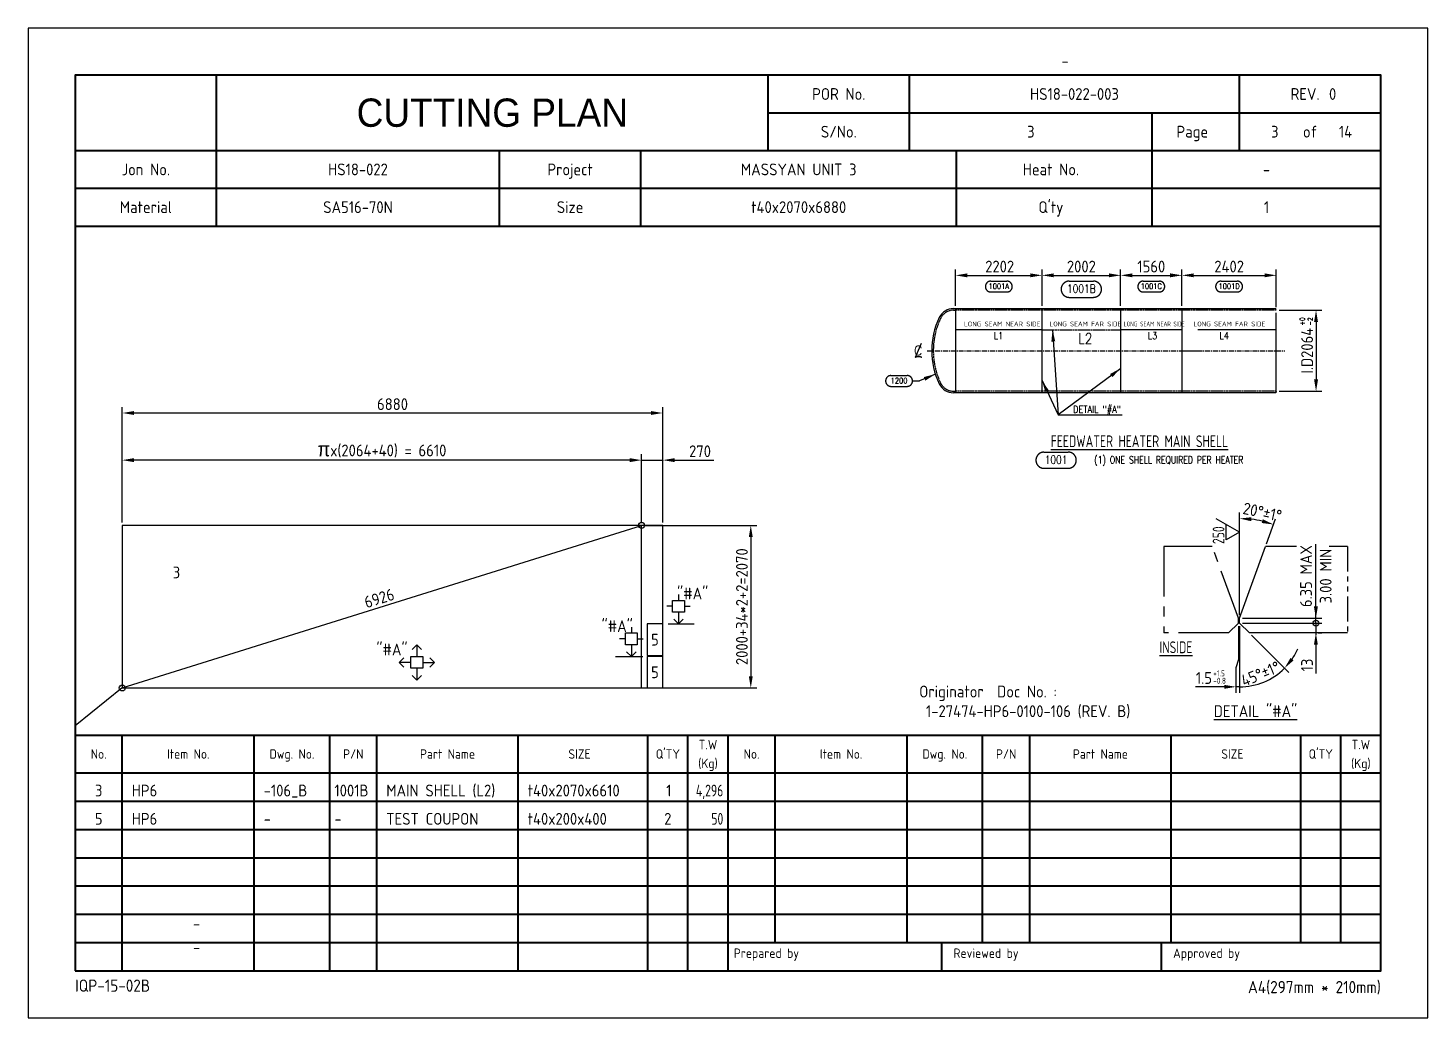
# Model space of a CAD drawing. Header units: millimetres. Extents: x -47360 to 661737, y -45870 to 354580.
# Drawn here: x 40000 to 57820, y 40000 to 52600 of the extents above; entities that cross this region are included whole.
import ezdxf
from ezdxf.enums import TextEntityAlignment as Align

# ---------------------------------------------------------------- set-up
doc = ezdxf.new("R2010")
doc.units = ezdxf.units.MM
doc.header["$LTSCALE"] = 10
for name, pattern in [('CENTER', [2, 1.25, -0.25, 0.25, -0.25]), ('CONT', [1, 1, 0]), ('DASHED', [0.75, 0.5, -0.25]), ('PHANTOM', [63.5, 31.75, -6.35, 6.35, -6.35, 6.35, -6.35])]:
    doc.linetypes.add(name, pattern=pattern)
for name, color, linetype in [('03_1  040x6609.91094315293x2070', 7, 'Continuous'), ('05_8  040x400x200', 7, 'Continuous'), ('11', 2, 'Continuous'), ('12', 1, 'CENTER'), ('13', 4, 'PHANTOM'), ('14', 3, 'DASHED'), ('15', 7, 'Continuous'), ('GEN-ANN', 7, 'CONT'), ('GEN-TXT', 7, 'CONT'), ('N03_1  040x6880x2070', 7, 'Continuous'), ('T', 2, 'Continuous')]:
    doc.layers.add(name, color=color, linetype=linetype)
doc.layers.add('PAGE', color=9, linetype='Continuous', plot=False)
doc.layers.add('TITLE', color=15, linetype='Continuous', lineweight=40)
doc.styles.add('FRACTION', font='romans.shx', dxfattribs={"bigfont": 'FRACTION.shx'})
doc.styles.add('SIMPLEX', font='romans.shx', dxfattribs={"width": 0.8})
doc.styles.get("Standard").update_dxf_attribs({"font": 'isocp2.shx', "bigfont": 'whgtxt.shx'})
doc.dimstyles.new('ISO-25', dxfattribs={"dimscale": 60, "dimtxt": 2.5, "dimasz": 2.5, "dimexe": 1.25, "dimexo": 0.625, "dimtad": 1, "dimdec": 0, "dimdsep": 46, "dimtxsty": 'Standard', "dimcen": 2.5, "dimclrt": 2, "dimadec": 0, "dimazin": 0, "dimtfac": 1, "dimtdec": 0, "dimtmove": 0, "dimatfit": 3, "dimfxl": 1, "dimarcsym": 0})
doc.dimstyles.new('ISO-25 x2', dxfattribs={"dimscale": 60, "dimtxt": 2.5, "dimasz": 2.5, "dimexe": 1.25, "dimexo": 0.625, "dimtad": 1, "dimdec": 0, "dimlfac": 2, "dimdsep": 46, "dimtxsty": 'Standard', "dimcen": 2.5, "dimclrt": 2, "dimadec": 0, "dimazin": 0, "dimtfac": 1, "dimtdec": 0, "dimtmove": 0, "dimatfit": 3, "dimfxl": 1, "dimarcsym": 0})

# ---------------------------------------------------------------- blocks, each defined once
blk = doc.blocks.new('CP00')
at = {"layer": 'PAGE'}
blk.add_line((20, 70), (10, 62), dxfattribs=at)
blk.add_lwpolyline([(0, 0), (297, 0), (297, 210), (0, 210)], close=True, dxfattribs=at)
at = {"layer": 'TITLE'}
for p, q in [((40, 184), (40, 200)), ((157, 184), (157, 200)), ((10, 184), (287, 184)), ((10, 168), (287, 168)), ((10, 60), (287, 60)), ((148.5, 16), (287, 16))]:
    blk.add_line(p, q, dxfattribs=at)
at = {"layer": 'TITLE', "color": 8}
for p, q in [((187, 184), (187, 200)), ((257, 184), (257, 192)), ((40, 168), (40, 184)), ((130, 168), (130, 184)), ((238.5, 168), (238.5, 184)), ((10, 176), (287, 176)), ((20, 10), (20, 60)), ((48, 10), (48, 60)), ((64, 10), (64, 60)), ((74, 10), (74, 60)), ((104, 10), (104, 60)), ((131.5, 10), (131.5, 60)), ((140, 10), (140, 60)), ((158.5, 16), (158.5, 60)), ((186.5, 16), (186.5, 60)), ((202.5, 16), (202.5, 60)), ((212.5, 16), (212.5, 60)), ((242.5, 16), (242.5, 60)), ((270, 16), (270, 60)), ((278.5, 16), (278.5, 60)), ((10, 52), (287, 52)), ((10, 46), (287, 46)), ((10, 40), (287, 40)), ((10, 34), (287, 34)), ((10, 28), (287, 28)), ((10, 22), (287, 22)), ((10, 16), (148.5, 16)), ((193.8, 16), (193.8, 10)), ((240.4, 16), (240.4, 10))]:
    blk.add_line(p, q, dxfattribs=at)
at = {"layer": 'TITLE', "color": 9}
for p, q in [((257, 192), (257, 200)), ((157, 192), (287, 192)), ((238.5, 184), (238.5, 192)), ((100, 168), (100, 184)), ((197, 168), (197, 184)), ((148.5, 10), (148.5, 60))]:
    blk.add_line(p, q, dxfattribs=at)
at = {"layer": 'TITLE', "color": 15}
blk.add_lwpolyline([(10, 10), (287, 10), (287, 200), (10, 200)], close=True, dxfattribs=at)
at = {"layer": 'PAGE', "color": 2}
blk.add_attdef('ATT_NESTINGPLANNO', text='', height=2.5, dxfattribs=at).set_placement((220, 203), align=Align.MIDDLE_CENTER)
for tag, p in [('ATT_OWNERITEMNO', (35, 7.09)), ('ATT_PARTNAME', (35, 2.09))]:
    blk.add_attdef(tag, text='', height=2.5, dxfattribs=at).set_placement(p, align=Align.MIDDLE_LEFT)
at = {"layer": 'TITLE', "color": 2}
for s, height, p in [('POR No.', 2.5, (172, 196)), ('S/No.', 2.5, (172, 188)), ('Page', 2.5, (247, 188)), ('of', 2.5, (272, 188)), ('Jon No.', 2.5, (25, 180)), ('Project', 2.5, (115, 180)), ('Heat No.', 2.5, (217, 180)), ('-', 2.5, (262.75, 180)), ('Material', 2.5, (25, 172)), ('Size', 2.5, (115, 172)), ("Q'ty", 2.5, (217, 172)), ('No.', 2, (15, 56)), ('Item No.', 2, (34, 56)), ('Dwg. No.', 2, (56, 56)), ('P/N', 2, (69, 56)), ('Part Name', 2, (89, 56)), ('SIZE', 2, (117, 56)), ("Q'TY", 2, (135.75, 56)), ('T.W', 2, (144.25, 58)), ('No.', 2, (153.5, 56)), ('Item No.', 2, (172.5, 56)), ('Dwg. No.', 2, (194.5, 56)), ('P/N', 2, (207.5, 56)), ('Part Name', 2, (227.5, 56)), ('SIZE', 2, (255.5, 56)), ("Q'TY", 2, (274.25, 56)), ('T.W', 2, (282.75, 58)), ('(Kg)', 2, (144.25, 54)), ('(Kg)', 2, (282.75, 54))]:
    blk.add_text(s, height=height, dxfattribs=at).set_placement(p, align=Align.MIDDLE_CENTER)
blk.add_text('REV.', height=2.5, dxfattribs=at).set_placement((274, 196), align=Align.MIDDLE_RIGHT)
blk.add_text('0', height=2.5, dxfattribs=at).set_placement((276, 196), align=Align.MIDDLE_LEFT)
for s, height, p in [('Prepared by', 2, (149.73, 12.75)), ('Reviewed by', 2, (196.33, 12.75)), ('Approved by', 2, (242.93, 12.75)), ('IQP-15-02B', 2.594, (10, 5.57))]:
    blk.add_text(s, height=height, dxfattribs=at).set_placement(p)
blk.add_text('A4(297mm * 210mm)', height=2.5936, dxfattribs=at).set_placement((287, 5.26), align=Align.RIGHT)
at = {"layer": 'TITLE', "color": 3, "insert": (98.5, 192), "char_height": 6, "width": 59.896, "attachment_point": 5}
blk.add_mtext('{\\fHYHeadLine-Medium|b0|i0|c129|p18;CUTTING PLAN}', dxfattribs=at)
at = {"layer": 'TITLE', "color": 2}
for tag, height, p in [('ATT_PORNO', 2.5, (222, 196)), ('ATT_CUTTINGPLANNO', 2.5, (212.75, 188)), ('ATT_PAGENO', 2.5, (264.5, 188)), ('ATT_PAGESUBTOTAL', 2.5, (279.5, 188)), ('ATT_WONO', 2.5, (70, 180)), ('ATT_PROJECT', 2.5, (163.5, 180)), ('ATT_PORWEIGHT', 2, (278.5, 89)), ('ATT_NETWEIGHT', 2, (278.5, 83)), ('ATT_SAVEWEIGHT', 2, (278.5, 77)), ('ATT_SCRAPWEIGHT', 2, (278.5, 71)), ('ATT_CUTTING', 2, (278.5, 65))]:
    blk.add_attdef(tag, text='', height=height, dxfattribs=at).set_placement(p, align=Align.MIDDLE_CENTER)
at = {"layer": 'TITLE', "color": 3}
for tag, p in [('ATT_MATERIAL', (70, 172)), ('ATT_SIZE', (163.5, 172)), ('ATT_QTY', (262.75, 172))]:
    blk.add_attdef(tag, text='', height=2.5, dxfattribs=at).set_placement(p, align=Align.MIDDLE_CENTER)
blk = doc.blocks.new('*D100')
at = {"color": 0, "lineweight": -2, "transparency": 16777216}
for p, q in [((41200, 46307), (41200, 47175)), ((47660, 47100), (41350, 47100)), ((47810, 46307), (47810, 47175))]:
    blk.add_line(p, q, dxfattribs=at)
at = {"color": 0, "transparency": 16777216}
for points in [[(41350, 47125), (41350, 47075), (41200, 47100)], [(47660, 47125), (47660, 47075), (47810, 47100)]]:
    blk.add_solid(points, dxfattribs=at)
at = {"layer": 'Defpoints', "color": 0, "transparency": 16777216}
for p in [(41200, 47100), (41200, 46270), (47810, 46270)]:
    blk.add_point(p, dxfattribs=at)
at = {"color": 2, "transparency": 16777216, "insert": (44505, 47231), "char_height": 150, "attachment_point": 5}
blk.add_mtext('{\\fGulim|b0|i0|c129|p50;\\H1.2x;π\\Fisocp2,whgtxt|c129;\\H0.83333x;x(2064+40) = 6610}', dxfattribs=at)
blk = doc.blocks.new('*D101')
at = {"color": 0, "lineweight": -2, "transparency": 16777216}
for p, q in [((47660, 47100), (47510, 47100)), ((47810, 46307), (47810, 47175)), ((47810, 47100), (48080, 47100)), ((48080, 46307), (48080, 47175)), ((48230, 47100), (48729, 47100))]:
    blk.add_line(p, q, dxfattribs=at)
at = {"color": 0, "transparency": 16777216}
for points in [[(47660, 47125), (47660, 47075), (47810, 47100)], [(48230, 47125), (48230, 47075), (48080, 47100)]]:
    blk.add_solid(points, dxfattribs=at)
at = {"layer": 'Defpoints', "color": 0, "transparency": 16777216}
for p in [(48080, 47100), (47810, 46270), (48080, 46270)]:
    blk.add_point(p, dxfattribs=at)
at = {"color": 2, "transparency": 16777216, "insert": (48554, 47213), "char_height": 150, "attachment_point": 5}
blk.add_mtext('270', dxfattribs=at)
blk = doc.blocks.new('*D102')
at = {"color": 0, "lineweight": -2, "transparency": 16777216}
for p, q in [((41200, 46307.5), (41200, 47775)), ((48080, 46307.5), (48080, 47775)), ((47930, 47700), (41350, 47700))]:
    blk.add_line(p, q, dxfattribs=at)
at = {"color": 0, "transparency": 16777216}
for points in [[(41350, 47725), (41350, 47675), (41200, 47700)], [(47930, 47725), (47930, 47675), (48080, 47700)]]:
    blk.add_solid(points, dxfattribs=at)
at = {"layer": 'Defpoints', "color": 0, "transparency": 16777216}
for p in [(41200, 47700), (41200, 46270), (48080, 46270)]:
    blk.add_point(p, dxfattribs=at)
at = {"color": 2, "transparency": 16777216, "insert": (44640, 47812.5), "char_height": 150, "attachment_point": 5}
blk.add_mtext('6880', dxfattribs=at)
blk = doc.blocks.new('*D103')
at = {"color": 0, "lineweight": -2, "transparency": 16777216}
for p, q in [((47847, 46270), (49275, 46270)), ((49200, 46120), (49200, 44350)), ((47847, 44200), (49275, 44200))]:
    blk.add_line(p, q, dxfattribs=at)
at = {"color": 0, "transparency": 16777216}
for points in [[(49175, 46120), (49225, 46120), (49200, 46270)], [(49175, 44350), (49225, 44350), (49200, 44200)]]:
    blk.add_solid(points, dxfattribs=at)
at = {"layer": 'Defpoints', "color": 0, "transparency": 16777216}
for p in [(47810, 46270), (47810, 44200), (49200, 44200)]:
    blk.add_point(p, dxfattribs=at)
at = {"color": 2, "transparency": 16777216, "insert": (49087, 45235), "char_height": 150, "attachment_point": 5, "rotation": 90}
blk.add_mtext('2000+34*2+2=2070', dxfattribs=at)
blk = doc.blocks.new('_Small')
at = {"color": 0, "linetype": 'ByBlock', "lineweight": -2}
blk.add_circle((0, 0), 0.25, dxfattribs=at)
blk = doc.blocks.new('*D111')
at = {"color": 0, "lineweight": -2, "transparency": 16777216}
blk.add_line((41200, 44200), (47810, 46270), dxfattribs=at)
at = {"layer": 'Defpoints', "color": 0, "transparency": 16777216}
for p in [(47810, 46270), (47810, 46270), (41200, 44200)]:
    blk.add_point(p, dxfattribs=at)
at = {"color": 0, "lineweight": -2, "transparency": 16777216, "xscale": 150, "yscale": 150, "zscale": 150}
for p, rotation in [((47810, 46270), 17.3887870728418), ((41200, 44200), 197.3887870728418)]:
    blk.add_blockref('_Small', p, dxfattribs=dict(at, rotation=rotation))
at = {"color": 2, "transparency": 16777216, "insert": (44471, 45342), "char_height": 150, "attachment_point": 5, "rotation": 17.3888}
blk.add_mtext('6926', dxfattribs=at)
blk = doc.blocks.new('$PNBR')
at = {"layer": 'GEN-ANN', "color": 7, "linetype": 'CONT'}
for p, q in [((0.125, 0.125), (0.5, 0.125)), ((0.125, -0.125), (0.5, -0.125))]:
    blk.add_line(p, q, dxfattribs=at)
for centre, start, end in [((0.125, 0), 90, 270), ((0.5, 0), 270, 90)]:
    blk.add_arc(centre, 0.125, start, end, dxfattribs=at)
at = {"layer": 'GEN-ANN', "color": 7, "linetype": 'CONT', "style": 'FRACTION'}
blk.add_attdef('PNB', text='', height=0.0938, dxfattribs=at).set_placement((0.313, -0.046), align=Align.CENTER)
blk = doc.blocks.new('$CL')
at = {"layer": 'GEN-TXT', "color": 2, "linetype": 'CONT'}
blk.add_line((0.031, 0.069), (-0.031, -0.069), dxfattribs=at)
blk.add_arc((0.003, -0.131), 0.0703, 61.7604, 118.2396, dxfattribs=at)
at = {"layer": 'GEN-TXT', "color": 2, "linetype": 'CONT', "style": 'FRACTION'}
blk.add_text('C', height=0.0938, dxfattribs=at).set_placement((0, 0), align=Align.MIDDLE)
blk = doc.blocks.new('*D188')
at = {"color": 0, "lineweight": -2, "transparency": 16777216}
for p, q in [((51806, 49064), (51806, 49527)), ((51956, 49452), (52757, 49452)), ((52907, 49066), (52907, 49527))]:
    blk.add_line(p, q, dxfattribs=at)
at = {"color": 0, "transparency": 16777216}
for points in [[(51956, 49477), (51956, 49427), (51806, 49452)], [(52757, 49477), (52757, 49427), (52907, 49452)]]:
    blk.add_solid(points, dxfattribs=at)
at = {"layer": 'Defpoints', "color": 0, "transparency": 16777216}
for p in [(52907, 49452), (51806, 49026), (52907, 49029)]:
    blk.add_point(p, dxfattribs=at)
at = {"color": 2, "transparency": 16777216, "insert": (52368, 49564), "char_height": 150, "attachment_point": 5}
blk.add_mtext('2202', dxfattribs=at)
blk = doc.blocks.new('*D189')
at = {"color": 0, "lineweight": -2, "transparency": 16777216}
for p, q in [((52907, 49066), (52907, 49527)), ((53057, 49452), (53758, 49452)), ((53908, 49066), (53908, 49527))]:
    blk.add_line(p, q, dxfattribs=at)
at = {"color": 0, "transparency": 16777216}
for points in [[(53057, 49477), (53057, 49427), (52907, 49452)], [(53758, 49477), (53758, 49427), (53908, 49452)]]:
    blk.add_solid(points, dxfattribs=at)
at = {"layer": 'Defpoints', "color": 0, "transparency": 16777216}
for p in [(53908, 49452), (52907, 49029), (53908, 49029)]:
    blk.add_point(p, dxfattribs=at)
at = {"color": 2, "transparency": 16777216, "insert": (53408, 49564), "char_height": 150, "attachment_point": 5}
blk.add_mtext('2002', dxfattribs=at)
blk = doc.blocks.new('*D190')
at = {"color": 0, "lineweight": -2, "transparency": 16777216}
for p, q in [((53908, 49066), (53908, 49527)), ((54058, 49452), (54538, 49452)), ((54688, 49066), (54688, 49527))]:
    blk.add_line(p, q, dxfattribs=at)
at = {"color": 0, "transparency": 16777216}
for points in [[(54058, 49477), (54058, 49427), (53908, 49452)], [(54538, 49477), (54538, 49427), (54688, 49452)]]:
    blk.add_solid(points, dxfattribs=at)
at = {"layer": 'Defpoints', "color": 0, "transparency": 16777216}
for p in [(54688, 49452), (53908, 49029), (54688, 49029)]:
    blk.add_point(p, dxfattribs=at)
at = {"color": 2, "transparency": 16777216, "insert": (54298, 49564), "char_height": 150, "attachment_point": 5}
blk.add_mtext('1560', dxfattribs=at)
blk = doc.blocks.new('*D186')
at = {"color": 0, "lineweight": -2, "transparency": 16777216}
for p, q in [((55927, 49009), (56470, 49009)), ((56395, 48859), (56395, 48127)), ((55927, 47977), (56470, 47977))]:
    blk.add_line(p, q, dxfattribs=at)
at = {"color": 0, "transparency": 16777216}
for points in [[(56370, 48859), (56420, 48859), (56395, 49009)], [(56370, 48127), (56420, 48127), (56395, 47977)]]:
    blk.add_solid(points, dxfattribs=at)
at = {"layer": 'Defpoints', "color": 0, "transparency": 16777216}
for p in [(55889, 49009), (55889, 47977), (56395, 47977)]:
    blk.add_point(p, dxfattribs=at)
at = {"color": 2, "transparency": 16777216, "insert": (56281, 48493), "char_height": 150, "attachment_point": 5, "rotation": 90}
blk.add_mtext('I.D2064', dxfattribs=at)
blk = doc.blocks.new('*D187')
at = {"color": 0, "lineweight": -2, "transparency": 16777216}
for p, q in [((54688, 49066), (54688, 49527)), ((54838, 49452), (55739, 49452)), ((55889, 49047), (55889, 49527))]:
    blk.add_line(p, q, dxfattribs=at)
at = {"color": 0, "transparency": 16777216}
for points in [[(54838, 49477), (54838, 49427), (54688, 49452)], [(55739, 49477), (55739, 49427), (55889, 49452)]]:
    blk.add_solid(points, dxfattribs=at)
at = {"layer": 'Defpoints', "color": 0, "transparency": 16777216}
for p in [(55889, 49452), (54688, 49029), (55889, 49010)]:
    blk.add_point(p, dxfattribs=at)
at = {"color": 2, "transparency": 16777216, "insert": (55289, 49564), "char_height": 150, "attachment_point": 5}
blk.add_mtext('2402', dxfattribs=at)
blk = doc.blocks.new('*D208')
at = {"color": 0, "lineweight": -2, "transparency": 16777216}
for p, q in [((56393, 45238), (56393, 45388)), ((55458, 45088), (56468, 45088)), ((56393, 45025), (56393, 45088)), ((55458, 45025), (56468, 45025)), ((56393, 45025), (56393, 44875))]:
    blk.add_line(p, q, dxfattribs=at)
at = {"color": 0, "transparency": 16777216}
blk.add_solid([(56368, 45238), (56418, 45238), (56393, 45088)], dxfattribs=at)
at = {"layer": 'Defpoints', "color": 0, "transparency": 16777216}
for p in [(55421, 45088), (56393, 45088), (55421, 45025)]:
    blk.add_point(p, dxfattribs=at)
at = {"color": 0, "lineweight": -2, "transparency": 16777216, "xscale": 150, "yscale": 150, "zscale": 150, "rotation": 90}
blk.add_blockref('_Small', (56393, 45025), dxfattribs=at)
blk = doc.blocks.new('*D209')
at = {"color": 0, "lineweight": -2, "transparency": 16777216}
for p, q in [((56393, 45025), (56393, 45175)), ((55458, 45025), (56468, 45025)), ((56393, 45025), (56393, 44900)), ((56393, 44750), (56393, 44384)), ((56423, 44900), (56468, 44900))]:
    blk.add_line(p, q, dxfattribs=at)
at = {"color": 0, "transparency": 16777216}
blk.add_solid([(56368, 44750), (56418, 44750), (56393, 44900)], dxfattribs=at)
at = {"layer": 'Defpoints', "color": 0, "transparency": 16777216}
for p in [(55421, 45025), (56385, 44900), (56393, 44900)]:
    blk.add_point(p, dxfattribs=at)
at = {"color": 2, "transparency": 16777216, "insert": (56280, 44492), "char_height": 150, "attachment_point": 5, "rotation": 90}
blk.add_mtext('13', dxfattribs=at)
blk = doc.blocks.new('_None')
blk = doc.blocks.new('*D210')
at = {"color": 0, "lineweight": -2, "transparency": 16777216}
for p, q in [((55421, 45126), (55421, 46432)), ((55765, 46035), (55880, 46351))]:
    blk.add_line(p, q, dxfattribs=at)
blk.add_arc((55421, 45088), 1269, 76.7786, 83.2214, dxfattribs=at)
at = {"color": 0, "transparency": 16777216}
for points in [[(55569, 46323), (55572, 46373), (55421, 46357)], [(55718, 46347), (55704, 46300), (55855, 46281)]]:
    blk.add_solid(points, dxfattribs=at)
at = {"layer": 'Defpoints', "color": 0, "transparency": 16777216}
for p in [(55568, 46349), (55753, 46000), (55421, 45088), (55421, 45088), (55421, 45025)]:
    blk.add_point(p, dxfattribs=at)
at = {"color": 2, "transparency": 16777216, "insert": (55712, 46439), "char_height": 150, "attachment_point": 5, "rotation": 347.8243}
blk.add_mtext('20°%%P1%%D', dxfattribs=at)

msp = doc.modelspace()

# ---------------------------------------------------------------- linework, layer by layer
for p, q in [((56392.67, 45388.5), (56392.67, 46028.75)), ((48150.47, 45015), (48480.23, 45015)), ((55405.87, 44987.5), (55405.87, 44563.58)), ((55420.87, 44987.5), (55420.87, 44139.66)), ((55572.38, 44873.48), (56046.9, 44398.97)), ((47479.77, 44600), (47825.05, 44600)), ((55405.87, 44563.58), (55375.87, 44456.58)), ((55375.87, 44456.58), (55375.87, 44139.66)), ((55225.87, 44214.66), (54859.66, 44214.66)), ((55420.87, 44214.66), (55375.87, 44214.66))]:
    msp.add_line(p, q)
for start, end in [(325.621043, 336.242086), (270, 315)]:
    msp.add_arc((55420.87, 45025), 810.34, start, end)
for points in [[(56108.9, 44551.46), (56070.42, 44583.39), (55993.87, 44452)], [(55225.87, 44239.66), (55225.87, 44189.66), (55375.87, 44214.66)]]:
    msp.add_solid(points)
at = {"layer": '03_1  040x6609.91094315293x2070'}
msp.add_lwpolyline([(47809.91, 44200), (47809.91, 46270), (41200, 46270), (41200, 44200)], close=True, dxfattribs=at)
at = {"layer": '05_8  040x400x200'}
for points in [[(48080, 45015), (47880, 45015), (47880, 44615), (48080, 44615)], [(48080, 44600), (47880, 44600), (47880, 44200), (48080, 44200)]]:
    msp.add_lwpolyline(points, close=True, dxfattribs=at)
at = {"layer": '11', "color": 3}
for p, q in [((51781.27, 49028.94), (51806.27, 49028.94)), ((51806.27, 49028.94), (51806.27, 47956.94)), ((51806.27, 49028.94), (55881.38, 49028.94)), ((52907.27, 47956.94), (52907.27, 49028.94)), ((53908.27, 47956.94), (53908.27, 49028.94)), ((54688.23, 49028.94), (54688.23, 47956.94)), ((52907.27, 48759.69), (51806.27, 48759.69)), ((54688.23, 48759.69), (53908.27, 48759.69)), ((51806.27, 47956.94), (51781.27, 47956.94)), ((55881.38, 47956.94), (51806.27, 47956.94)), ((55420.87, 45088.5), (55752.63, 46000)), ((56144.19, 46000), (55752.63, 46000)), ((56793.47, 46000), (56561.93, 46000)), ((55420.87, 45025), (55420.87, 45088.5)), ((55545.87, 44900), (55420.87, 45025)), ((56793.47, 44900), (55545.87, 44900))]:
    msp.add_line(p, q, dxfattribs=at)
at = {"layer": '11'}
for p, q in [((55882.67, 49018.44), (55881.38, 49028.94)), ((55887.07, 49010.82), (55882.67, 49018.44)), ((55882.67, 47967.44), (55881.38, 47956.94)), ((55887.07, 47975.05), (55882.67, 47967.44))]:
    msp.add_line(p, q, dxfattribs=at)
at = {"layer": '11', "color": 3}
for centre, radius, start, end in [((51782.19, 48824.36), 204.58, 90.286112, 153.821354), ((52483.57, 48492.94), 980.3, 154.524591, 205.475409), ((51782.19, 48161.52), 204.58, 206.178654, 269.71388)]:
    msp.add_arc(centre, radius, start, end, dxfattribs=at)
at = {"layer": '11'}
for centre, start, end in [((55889.23, 49012.07), 210, 270), ((55889.23, 47973.8), 90, 150)]:
    msp.add_arc(centre, 2.5, start, end, dxfattribs=at)
at = {"layer": '12', "ltscale": 5}
for p, q in [((51447.05, 48492.94), (54885.31, 48492.94)), ((54685.31, 48492.94), (55995.98, 48492.94))]:
    msp.add_line(p, q, dxfattribs=at)
at = {"layer": '13', "ltscale": 2}
for p, q in [((55074.11, 46000), (54456.61, 46000)), ((54456.61, 46000), (54456.61, 44900)), ((55405.87, 45088.5), (55074.11, 46000)), ((55280.87, 44900), (55405.87, 45025)), ((55280.87, 44900), (54456.61, 44900))]:
    msp.add_line(p, q, dxfattribs=at)
at = {"layer": '13'}
for p, q in [((56793.47, 46000), (56793.47, 44900)), ((55405.87, 45025), (55405.87, 45088.5))]:
    msp.add_line(p, q, dxfattribs=at)
at = {"layer": '14', "color": 6, "ltscale": 2}
for p, q in [((51781.27, 49008.94), (51806.27, 49008.94)), ((55889.23, 49008.94), (51806.27, 49008.94)), ((52907.27, 48759.69), (53908.27, 48759.69)), ((51781.27, 47976.94), (51806.27, 47976.94)), ((55889.23, 47976.94), (51806.02, 47976.94))]:
    msp.add_line(p, q, dxfattribs=at)
at = {"layer": '14', "ltscale": 200}
for p, q in [((55889.23, 47976.3), (55889.23, 49009.57)), ((55889.23, 48759.69), (54688.23, 48759.69))]:
    msp.add_line(p, q, dxfattribs=at)
at = {"layer": '14', "color": 6, "ltscale": 2}
for centre, radius, start, end in [((51782.19, 48824.36), 184.58, 90.286501, 153.753531), ((52483.57, 48492.94), 960.3, 154.524591, 205.475409), ((51782.19, 48161.52), 184.58, 206.246469, 269.713499)]:
    msp.add_arc(centre, radius, start, end, dxfattribs=at)
at = {"layer": '15'}
for p, q in [((51258.85, 48107.72, -35480272.84), (51349.59, 48107.72, -35480272.84)), ((53111.6, 47676.95), (53925.24, 47676.95)), ((55420.87, 46181.37), (55125.67, 46351.8)), ((55252.06, 46083.91), (55252.06, 46278.83)), ((55420.87, 46181.37), (55252.06, 46083.91))]:
    msp.add_line(p, q, dxfattribs=at)
at = {"layer": 'N03_1  040x6880x2070', "color": 3}
msp.add_lwpolyline([(48080, 44200), (48080, 46270), (41200, 46270), (41200, 44200)], close=True, dxfattribs=at)
at = {"layer": 'T'}
for p, q in [((48280.12, 45390), (48280.12, 45315)), ((48205.12, 45240), (48130.12, 45240)), ((48280.12, 45165), (48280.12, 45015)), ((48355.12, 45240), (48430.12, 45240)), ((47679.88, 44975), (47679.88, 44900)), ((44949.32, 44750.33), (44949.32, 44600.33)), ((47604.88, 44825), (47529.88, 44825)), ((47679.88, 44750), (47679.88, 44600)), ((47754.88, 44825), (47829.88, 44825)), ((44874.32, 44525.33), (44724.32, 44525.33)), ((44949.32, 44450.33), (44949.32, 44300.33)), ((45024.32, 44525.33), (45174.32, 44525.33))]:
    msp.add_line(p, q, dxfattribs=at)
for points in [[(48205.12, 45315), (48355.12, 45315), (48355.12, 45165), (48205.12, 45165)], [(47604.88, 44900), (47754.88, 44900), (47754.88, 44750), (47604.88, 44750)], [(44874.32, 44600.33), (45024.32, 44600.33), (45024.32, 44450.33), (44874.32, 44450.33)]]:
    msp.add_lwpolyline(points, close=True, dxfattribs=at)
for points in [[(48220.12, 45075), (48280.12, 45015), (48340.12, 45075)], [(44889.32, 44690.33), (44949.32, 44750.33), (45009.32, 44690.33)], [(44784.32, 44465.33), (44724.32, 44525.33), (44784.32, 44585.33)], [(45114.32, 44465.33), (45174.32, 44525.33), (45114.32, 44585.33)], [(47619.88, 44660), (47679.88, 44600), (47739.88, 44660)], [(44889.32, 44360.33), (44949.32, 44300.33), (45009.32, 44360.33)]]:
    msp.add_lwpolyline(points, dxfattribs=at)

# ---------------------------------------------------------------- block references
ref = msp.add_blockref('CP00', (40000, 40000), dxfattribs=dict(xscale=60, yscale=60, zscale=60))
ref.add_attrib('ATT_WONO', 'HS18-022', dxfattribs={"layer": 'TITLE', "color": 2, "height": 150}).set_placement((44200, 50800), align=Align.MIDDLE_CENTER)
ref.add_attrib('ATT_PROJECT', 'MASSYAN UNIT 3', dxfattribs={"layer": 'TITLE', "color": 2, "height": 150}).set_placement((49810, 50800), align=Align.MIDDLE_CENTER)
ref.add_attrib('ATT_PORNO', 'HS18-022-003', dxfattribs={"layer": 'TITLE', "color": 2, "height": 150}).set_placement((53320, 51760), align=Align.MIDDLE_CENTER)
ref.add_attrib('ATT_OWNERITEMNO', '-', dxfattribs={"layer": 'PAGE', "color": 2, "height": 150}).set_placement((42100, 41200), align=Align.MIDDLE_LEFT)
ref.add_attrib('ATT_PARTNAME', '-', dxfattribs={"layer": 'PAGE', "color": 2, "height": 150}).set_placement((42100, 40900), align=Align.MIDDLE_LEFT)
ref.add_attrib('ATT_MATERIAL', 'SA516-70N', dxfattribs={"layer": 'TITLE', "color": 3, "height": 150}).set_placement((44200, 50320), align=Align.MIDDLE_CENTER)
ref.add_attrib('ATT_SIZE', 't40x2070x6880', dxfattribs={"layer": 'TITLE', "color": 3, "height": 150}).set_placement((49810, 50320), align=Align.MIDDLE_CENTER)
ref.add_attrib('ATT_QTY', '1', dxfattribs={"layer": 'TITLE', "color": 3, "height": 150}).set_placement((55765, 50320), align=Align.MIDDLE_CENTER)
ref.add_attrib('ATT_NESTINGPLANNO', '-', dxfattribs={"layer": 'PAGE', "color": 2, "height": 150}).set_placement((53200, 52180), align=Align.MIDDLE_CENTER)
ref.add_attrib('ATT_CUTTINGPLANNO', '3', dxfattribs={"layer": 'TITLE', "color": 2, "height": 150}).set_placement((52765, 51280), align=Align.MIDDLE_CENTER)
ref.add_attrib('ATT_PAGENO', '3', dxfattribs={"layer": 'TITLE', "color": 2, "height": 150}).set_placement((55870, 51280), align=Align.MIDDLE_CENTER)
ref.add_attrib('ATT_PAGESUBTOTAL', '14', dxfattribs={"layer": 'TITLE', "color": 2, "height": 150}).set_placement((56770, 51280), align=Align.MIDDLE_CENTER)
at = {"layer": '15'}
ref = msp.add_blockref('$PNBR', (52185.77, 49309.29), dxfattribs=dict(at, xscale=548.7975689143431, yscale=548.7975689143431, zscale=548.7975689143431))
ref.add_attrib('PNB', '1001A', dxfattribs={"layer": '11', "height": 70, "style": 'FRACTION', "width": 0.8}).set_placement((52357.27, 49278.88), align=Align.CENTER)
ref = msp.add_blockref('$PNBR', (53150.02, 49274.99), dxfattribs=dict(at, xscale=823.1963533715145, yscale=823.1963533715145, zscale=823.1963533715145))
ref.add_attrib('PNB', '1001B', dxfattribs={"layer": '11', "color": 3, "height": 105, "style": 'FRACTION', "width": 0.8}).set_placement((53407.27, 49229.38), align=Align.CENTER)
ref = msp.add_blockref('$PNBR', (54126.25, 49309.29), dxfattribs=dict(at, xscale=548.7975689143431, yscale=548.7975689143431, zscale=548.7975689143431))
ref.add_attrib('PNB', '1001C', dxfattribs={"layer": '11', "height": 70, "style": 'FRACTION', "width": 0.8}).set_placement((54297.75, 49278.88), align=Align.CENTER)
ref = msp.add_blockref('$PNBR', (55116.73, 49309.29), dxfattribs=dict(at, xscale=548.7975689143431, yscale=548.7975689143431, zscale=548.7975689143431))
ref.add_attrib('PNB', '1001D', dxfattribs={"layer": '11', "height": 70, "style": 'FRACTION', "width": 0.8}).set_placement((55288.23, 49278.88), align=Align.CENTER)
at = {"layer": '15', "xscale": 1280, "yscale": 1280, "zscale": 1280}
msp.add_blockref('$CL', (51330.43, 48494.58), dxfattribs=at)
at = {"layer": '15'}
ref = msp.add_blockref('$PNBR', (50915.85, 48107.72, -35480272.84), dxfattribs=dict(at, xscale=548.7975689143431, yscale=548.7975689143431, zscale=548.7975689143431))
ref.add_attrib('PNB', '1200', dxfattribs={"layer": '11', "height": 70, "style": 'FRACTION', "width": 0.8}).set_placement((51087.35, 48077.31, -35480272.84), align=Align.CENTER)
ref = msp.add_blockref('$PNBR', (52829.26, 47099.12), dxfattribs=dict(at, xscale=823.1963533715145, yscale=823.196353371512, zscale=823.196353371513))
ref.add_attrib('PNB', '1001', dxfattribs={"layer": '11', "height": 105, "style": 'FRACTION', "width": 0.8}).set_placement((53086.51, 47053.51), align=Align.CENTER)

# ---------------------------------------------------------------- texts
at = {"color": 2, "width": 0.8}
for s, height, p in [('%%UFEEDWATER HEATER MAIN SHELL', 150, (53017.59, 47265.21, 70960545.69)), ('+1.5', 75, (55087.01, 44348.21)), ('-0.8', 75, (55087.01, 44254.94))]:
    msp.add_text(s, height=height, dxfattribs=at).set_placement(p)
msp.add_text('250', height=150, rotation=90, dxfattribs=at).set_placement((55229.49, 46032))
msp.add_text('%%UINSIDE', height=150, dxfattribs=at).set_placement((54612.33, 44718.24), align=Align.MIDDLE_CENTER)
at = {"color": 2}
msp.add_text('%%UDETAIL "#A"', height=150, dxfattribs=at).set_placement((55092.33, 43830))
at = {"color": 2, "char_height": 150, "attachment_point": 5}
for s, insert, rotation in [('6.35 MAX\\P3.00 MIN', (56392.67, 45624.13), 90), ('45°%%P1%%D', (55687.92, 44380.28), 22.5)]:
    msp.add_mtext(s, dxfattribs=dict(at, insert=insert, rotation=rotation))
at = {"color": 2, "insert": (54967.76, 44327.16), "char_height": 150, "attachment_point": 5}
msp.add_mtext('1.5', dxfattribs=at)
at = {"layer": '11', "style": 'SIMPLEX', "width": 0.85}
for s, p in [('L1', (52292.98, 48639.96, 70960545.69)), ('L3', (54252.28, 48639.96, 70960545.69)), ('L4', (55165.17, 48639.96, 70960545.69)), ('DETAIL "#A"', (53301.33, 47702.52))]:
    msp.add_text(s, height=90, dxfattribs=at).set_placement(p)
at = {"layer": '11', "color": 3, "style": 'SIMPLEX', "width": 0.85}
msp.add_text('L2', height=135, dxfattribs=at).set_placement((53366.69, 48580.1, 106440818.53))
at = {"layer": '15', "color": 2}
for s, p in [('LONG SEAM NEAR SIDE', (51914.19, 48803.1, 70960545.69)), ('LONG SEAM FAR SIDE', (53001.76, 48803.1, 70960545.69)), ('LONG SEAM FAR SIDE', (54834.55, 48803.1, 70960545.69))]:
    msp.add_text(s, height=60, dxfattribs=at).set_placement(p)
at = {"layer": '15', "color": 2, "width": 0.8}
msp.add_text('LONG SEAM NEAR SIDE', height=60, dxfattribs=at).set_placement((53945.89, 48803.1, 70960545.69))
at = {"layer": '15', "color": 2, "style": 'SIMPLEX', "width": 0.8}
for s, p in [('+0', (56250.29, 48811.88)), ('-2', (56350.29, 48811.88))]:
    msp.add_text(s, height=60, rotation=90, dxfattribs=at).set_placement(p)
msp.add_text('(1) ONE SHELL REQUIRED PER HEATER', height=90, dxfattribs=at).set_placement((54521.26, 47103.91), align=Align.MIDDLE_CENTER)
at = {"layer": 'T', "color": 2}
for s, p in [('3', (41890.04, 45595.72)), ('3', (40900, 42820)), ('5', (40900, 42460))]:
    msp.add_text(s, height=150, dxfattribs=at).set_placement(p, align=Align.CENTER)
at = {"layer": 'T'}
for p in [(48460.19, 45402), (47499.81, 44987), (44632.84, 44689.9)]:
    msp.add_text('"#A"', height=150, dxfattribs=at).set_placement(p, align=Align.MIDDLE_CENTER)
at = {"layer": 'T', "color": 2}
for p in [(47980, 44815), (47980, 44400)]:
    msp.add_text('5', height=150, dxfattribs=at).set_placement(p, align=Align.MIDDLE_CENTER)
for s, p in [('HP6', (41320, 42820)), ('-106_B', (43000, 42820)), ('1001B', (43900, 42820)), ('MAIN SHELL (L2)', (44560, 42820)), ('t40x2070x6610', (46360, 42820)), ('HP6', (41320, 42460)), ('TEST COUPON', (44560, 42460)), ('t40x200x400', (46360, 42460)), ('-', (43000, 42460)), ('-', (43900, 42460))]:
    msp.add_text(s, height=150, dxfattribs=at).set_placement(p)
for s, p in [('1', (48190, 42820)), ('2', (48190, 42460))]:
    msp.add_text(s, height=150, dxfattribs=at).set_placement(p, align=Align.RIGHT)
at = {"layer": 'T', "color": 2, "width": 0.8}
for s, p in [('4,296', (48850, 42820)), ('50', (48850, 42460))]:
    msp.add_text(s, height=150, dxfattribs=at).set_placement(p, align=Align.RIGHT)
at = {"layer": 'T', "insert": (51344.34, 44229.78), "char_height": 150, "width": 3304.3281, "attachment_point": 1}
msp.add_mtext('Originator  Doc No. : \\P 1-27474-HP6-0100-106 (REV. B)', dxfattribs=at)

# ---------------------------------------------------------------- dimensions: what is measured, and where the dimension line sits
dim = msp.add_linear_dim(base=(52907.27, 49451.72), p1=(51806.27, 49026.44), p2=(52907.27, 49028.94), dimstyle='ISO-25 x2')
dim.commit()
dim.dimension.update_dxf_attribs({"geometry": '*D188', "text_midpoint": (52367.93, 49451.72), "dimtype": 160})
for base, p1, p2, dimstyle, picture, middle in [((53908.27, 49451.72), (52907.27, 49028.94), (53908.27, 49028.94), 'ISO-25 x2', '*D189', (53407.77, 49564.23)), ((54688.23, 49451.72), (53908.27, 49028.94), (54688.23, 49028.94), 'ISO-25 x2', '*D190', (54298.25, 49564.22)), ((55889.23, 49451.72), (54688.23, 49028.94), (55889.23, 49009.57), 'ISO-25 x2', '*D187', (55288.73, 49564.23)), ((41200, 47700), (48080, 46270), (41200, 46270), 'ISO-25', '*D102', (44640, 47812.5)), ((48080, 47100), (47809.91, 46270), (48080, 46270), 'ISO-25', '*D101', (48554.46, 47212.51))]:
    dim = msp.add_linear_dim(base=base, p1=p1, p2=p2, dimstyle=dimstyle)
    dim.commit()
    dim.dimension.update_dxf_attribs({"geometry": picture, "text_midpoint": middle})
for base, p1, p2, text, dimstyle, picture, middle in [((56394.65, 47976.94), (55889.23, 49008.94), (55889.23, 47976.94), 'I.D<>', 'ISO-25 x2', '*D186', (56281.11, 48492.94)), ((49200, 44200), (47809.91, 46270), (47809.91, 44200), '2000+34*2+2=<>', 'ISO-25', '*D103', (49087.49, 45235))]:
    dim = msp.add_linear_dim(base=base, p1=p1, p2=p2, angle=90, text=text, dimstyle=dimstyle)
    dim.commit()
    dim.dimension.update_dxf_attribs({"geometry": picture, "text_midpoint": middle})
dim = msp.add_linear_dim(base=(41200, 47100), p1=(47809.91, 46270), p2=(41200, 46270), text='{\\fGulim|b0|i0|c129|p50;\\H1.2x;π\\Fisocp2,whgtxt|c129;\\H0.83333x;x(2064+40) = <>}', dimstyle='ISO-25')
dim.commit()
dim.dimension.update_dxf_attribs({"geometry": '*D100', "text_midpoint": (44504.96, 47231.25)})
dim = msp.add_angular_dim_2l(base=(55568.14, 46348.52), line1=((55420.87, 45088.5), (55752.63, 46000)), line2=((55420.87, 45025), (55420.87, 45088.5)), text='<>%%P1%%D', dimstyle='ISO-25')
dim.commit()
dim.dimension.update_dxf_attribs({"geometry": '*D210', "text_midpoint": (55688.43, 46328.57), "dimtype": 162})
dim = msp.add_aligned_dim(p1=(41200, 44200), p2=(47809.91, 46270), distance=0, dimstyle='ISO-25', override={"dimblk1": 'Small', "dimblk2": 'Small', "dimsah": 1, "dimse1": 1, "dimse2": 1})
dim.commit()
dim.dimension.update_dxf_attribs({"geometry": '*D111', "text_midpoint": (44471.32, 45342.41)})
for base, p2, text, override, picture, middle in [((56392.67, 45088.5), (55420.87, 45088.5), ' ', {"dimblk1": 'Small', "dimsah": 1}, '*D208', (56392.67, 45056.75)), ((56392.67, 44900), (56385.13, 44900), '13', {"dimblk1": 'None', "dimsah": 1}, '*D209', (56280.17, 44491.89))]:
    dim = msp.add_linear_dim(base=base, p1=(55420.87, 45025), p2=p2, angle=90, text=text, dimstyle='ISO-25', override=override)
    dim.commit()
    dim.dimension.update_dxf_attribs({"geometry": picture, "text_midpoint": middle})

# ---------------------------------------------------------------- leaders
for points, override in [([(53040.74, 48759.69), (53111.6, 47676.95)], {"dimgap": 0.625, "dimtad": 0}), ([(51549.81, 48194.48, 35480272.84), (51349.59, 48107.72, 35480272.84)], {"dimtad": 0}), ([(53908.27, 48266.54), (53111.6, 47676.95)], {"dimgap": 0.625, "dimtad": 0}), ([(52907.27, 48113.34), (53111.6, 47676.95)], {"dimtad": 0})]:
    msp.add_leader(points, dimstyle='ISO-25', override=override)

doc.saveas('drawing.dxf')
